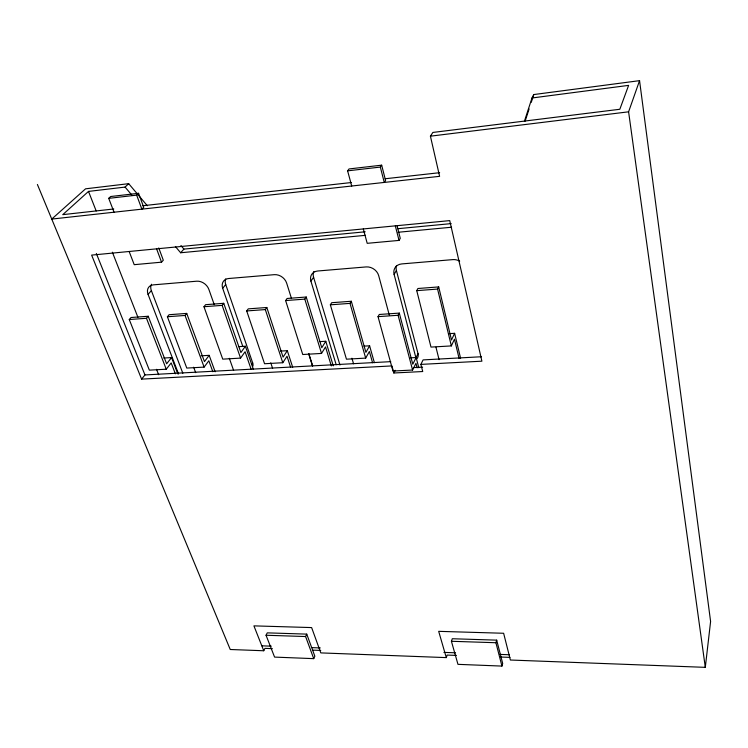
<?xml version="1.0" encoding="UTF-8"?>
<svg xmlns="http://www.w3.org/2000/svg" width="748" height="748" viewBox="0 0 748 748"><rect width="100%" height="100%" fill="white"/><g stroke="black" fill="none" stroke-linecap="round" stroke-linejoin="round"><path stroke-width="1.12" d="M37.4 184.476L230.244 649.498L263.754 650.76L253.918 625.87L311.626 627.581L320.808 652.901L446.294 657.614L438.683 631.34L503.628 633.266L510.379 660.026L705.299 667.347L710.6 621.485L639.559 80.653L533.801 94.557L531.996 97.988L524.395 121.316M501.936 666.085L502.693 663.485L496.691 640.148L452.297 638.736L451.418 641.279L457.963 664.346L501.936 666.085L495.905 642.728L496.691 640.148M525.143 121.12L529.107 108.946M531.267 102.308L533.801 94.557M446.294 657.614L447.164 655.07L456.467 655.416M705.299 667.347L628.601 111.817L639.559 80.653M313.73 658.642L314.843 656.211L306.745 634.117L267.26 632.864L266.045 635.248L274.581 657.099L313.73 658.642L305.595 636.539L306.745 634.117M449.015 333.664L454.625 333.318L451.502 339.975L438.693 286.914L417.908 288.504L416.739 290.645L430.988 347.091L451.353 345.913L454.475 339.199L459.094 358.47M420.881 364.398L481.899 361.181L449.735 220.613L91.63 255.105L141.596 379.124L391.915 365.922L393.85 372.99L422.732 371.532L420.881 364.398L423.088 359.9L481.525 356.74M410.409 357.853L416.14 357.535L412.784 364.22L399.301 313.103L379.273 314.478L378.03 316.647L392.971 371.036L412.597 370.036L415.953 363.294L417.141 367.81M396.403 270.439L418.029 353.673L415.925 357.871L394.103 274.385L396.403 270.439A10.818 9.126 31 0 1 396.515 265.549M263.754 650.76L264.96 648.366L272.366 648.638M393.85 372.99L395.243 370.297M451.353 345.913L437.58 289.074L438.693 286.914M412.597 370.036L398.104 315.273L399.301 313.103M363.996 346.137L369.606 345.8L365.903 352.355L351.317 301.257L331.71 302.706L330.345 304.819L346.455 359.19L365.679 358.114L369.381 351.513L372.569 362.752M363.313 228.935L367.203 243.324L399.03 240.407L400.274 238.36L397.151 226.064M319.966 341.63L325.791 341.266L321.79 347.726L306.231 297.021L287.092 298.48L285.624 300.565L302.753 354.515L321.528 353.43L325.539 346.922L331.327 365.912M365.679 358.114L349.999 303.379L351.317 301.257M147.347 205.775L128.693 183.671L85.553 188.823L51.752 219.08L439.609 176.332L430.418 136.173L432.868 132.443L619.83 109.264L628.619 85.375L531.996 97.988M280.519 351.093L287.316 350.69L283.081 357.114L266.821 307.493L248.243 308.868L246.7 310.944L264.558 363.743L282.791 362.724L287.036 356.263L290.635 367.333M321.528 353.43L304.801 299.116L306.231 297.021M336.179 364.725L310.916 281.145L313.59 277.265A10.594 8.611 35.3 0 1 313.861 271.449M251.58 364.556L252.693 362.948L225.718 284.502A10.379 8.069 38.3 0 1 225.709 278.873M380.339 167.075L381.676 165.168L385.575 180.502L384.257 182.437L380.339 167.075L347.614 170.843L351.71 186.028M253.394 369.428L245.4 346.231L240.884 352.551L223.746 303.305L205.607 304.688L203.97 306.736L222.745 359.143L240.566 358.114L245.082 351.747L251.169 369.344M246.7 310.944L265.325 309.579L266.821 307.493M215.153 371.765L209.169 355.337L204.456 361.621L186.729 313.412L169.095 314.712L167.393 316.75L186.785 368.072L204.12 367.109L208.832 360.77L212.834 371.728M347.614 170.843L349.036 168.945L381.676 165.168M203.97 306.736L222.147 305.362L223.746 303.305M177.809 373.888L171.554 357.572L166.626 363.799L148.216 316.254L131.04 317.517L129.264 319.536L149.357 370.148L166.252 369.213L171.189 362.939L175.378 373.822M242.726 346.221L222.698 288.307L225.718 284.502M141.596 379.124L144.962 374.944L390.755 361.649M167.393 316.75L185.055 315.45L186.729 313.412M129.264 319.536L146.477 318.283L148.216 316.254M178.548 373.953L148.057 294.366L151.367 290.626A10.201 7.611 40 0 1 151.526 284.231M175.397 246.541L180.651 252.759L183.915 249.093L365.202 231.805M129.152 251.487L134.219 264.68L161.54 262.174L163.307 260.22L158.763 247.934M136.669 195.135L138.567 193.293L143.738 207.29L141.868 209.15L136.669 195.135L108.722 198.351L114.051 212.217M113.771 208.973L62.748 214.657L88.507 191.413L125.075 187.084L128.693 183.671M108.722 198.351L110.676 196.518L138.567 193.293M430.418 136.173L628.601 111.817M142.765 205.747L351.504 182.512M385.136 178.763L439.637 172.695M397.74 228.71L451.194 223.615M180.651 252.759L365.548 235.33M398.104 232.263L451.596 227.224M285.624 300.565L304.801 299.116M416.739 290.645L437.58 289.074M330.345 304.819L349.999 303.379M378.03 316.647L398.104 315.273M238.762 346.642L245.4 346.231M163.719 358.04L171.554 357.572M201.137 355.814L209.169 355.337M413.429 367.614L422.629 367.137M266.045 635.248L305.595 636.539M451.418 641.279L495.905 642.728M261.959 645.833L271.29 646.169M312.112 647.646L320.275 647.936M443.901 652.387L455.56 652.808M499.879 654.407L509.21 654.743M312.608 650.124L320.752 650.423M500.655 657.034L509.958 657.38M125.075 187.084L131.835 195.069M180.932 245.559L183.915 249.093M96.342 253.46L144.962 374.944M88.507 191.413L96.183 210.955M112.368 252.207L137.931 317.339M156.519 369.316L158.651 374.729M146.477 318.283L166.252 369.213M151.367 290.626L182.839 373.252M193.648 367.212L195.686 372.663M156.594 248.85L161.54 262.174M185.055 315.45L204.12 367.109M229.318 358.301L233.61 370.391M214.246 304.651L208.879 289.429A10.35 7.891 39 0 0 196.752 281.201L153.34 284.857A10.248 7.63 39.9 0 0 148.057 294.366M222.147 305.362L240.566 358.114M270.757 362.836L272.609 368.371M265.325 309.579L282.791 362.724M287.316 350.69L292.702 367.287M291.514 298.583L286.652 283.109A10.537 8.359 36.8 0 0 274.32 274.666L228.664 278.508A10.425 8.088 38.2 0 0 222.698 288.307M308.877 353.841L312.692 365.996M308.625 353.598L312.468 365.809M325.791 341.266L333.253 365.828M313.59 277.265L339.957 365.043M351.925 358.208L353.561 363.79M369.606 345.8L374.374 362.658M389.25 314.917L378.684 275.638A10.771 8.929 33 0 0 366.118 266.924L317.732 271A10.64 8.63 35.2 0 0 310.916 281.145M416.14 357.535L418.796 367.698M395.318 225.859L399.03 240.407M435.962 347.203L439.076 359.657M454.625 333.318L460.59 358.245M252.693 362.948A7.574 5.713 34.4 0 1 252.889 366.174M418.029 353.673A7.919 6.395 27.2 0 1 417.085 358.544M394.103 274.385A10.874 9.144 30.9 0 1 401.741 263.922L452.783 259.621A11.024 9.453 27.4 0 1 459.665 261.117"/></g></svg>
